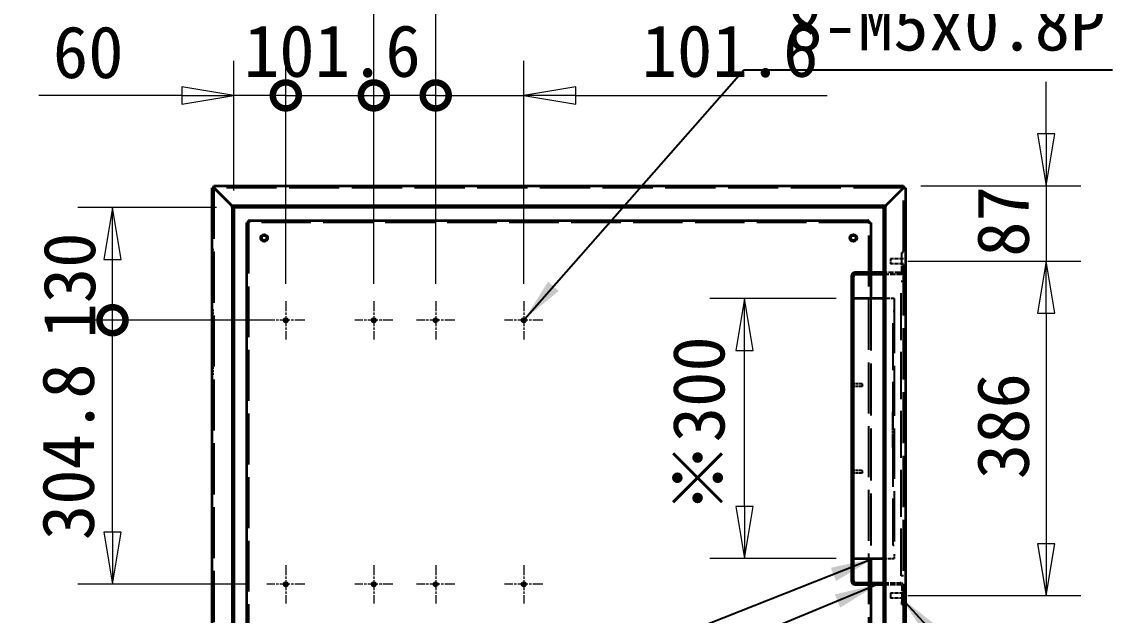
# Model space of a CAD drawing. Header units: millimetres. Extents: x 200 to 5740, y 200 to 4000.
# Drawn here: x 937 to 2188, y 2044 to 2730 of the extents above; entities that cross this region are included whole.
import ezdxf

# ---------------------------------------------------------------- set-up
doc = ezdxf.new("R2010")
doc.units = ezdxf.units.MM
doc.header["$LTSCALE"] = 20
doc.linetypes.add('CHAIN', pattern=[0.3543, 0.2362, -0.0295, 0.0591, -0.0295])
doc.linetypes.add('DASHED', pattern=[0.2067, 0.1654, -0.0413])
for name, color, linetype, lineweight in [('中心標記 (ISO)', 7, 'Continuous', 18), ('可見 (ISO)', 7, 'Continuous', 35), ('標註 (ISO)', 7, 'Continuous', 18), ('符號 (ISO)', 7, 'Continuous', 25), ('隱藏 (ISO)', 7, 'DASHED', 25)]:
    doc.layers.add(name, color=color, linetype=linetype, lineweight=lineweight)
doc.styles.add('註記文字 (JIS)', font='kaiu.ttf')
doc.dimstyles.new('預設 (JIS)', dxfattribs={"dimscale": 20, "dimtxt": 3, "dimasz": 3, "dimexe": 2, "dimexo": 1, "dimgap": 0.8, "dimtad": 1, "dimrnd": 1e-08, "dimdsep": 46, "dimtxsty": '註記文字 (JIS)', "dimblk": 'Filled-1', "dimcen": 0.09, "dimdle": 10, "dimclrd": 256, "dimclre": 256, "dimclrt": 256, "dimadec": 0, "dimazin": 2, "dimtfac": 0.833333, "dimtmove": 0, "dimatfit": 3, "dimfxl": 0, "dimtolj": 1, "dimtzin": 0, "dimlwd": -1, "dimlwe": -1, "dimarcsym": 0})
doc.dimstyles.new('預設 (JIS)$7', dxfattribs={"dimscale": 20, "dimtxt": 3, "dimasz": 2.5, "dimexe": 2, "dimexo": 1, "dimgap": 0.8, "dimtad": 1, "dimrnd": 1e-08, "dimdsep": 46, "dimtxsty": '註記文字 (JIS)', "dimblk": 'Filled-1', "dimcen": 0.09, "dimdle": 10, "dimclrd": 256, "dimclre": 256, "dimclrt": 256, "dimadec": 0, "dimazin": 2, "dimtfac": 0.833333, "dimtmove": 0, "dimatfit": 3, "dimfxl": 0, "dimtolj": 1, "dimtzin": 0, "dimlwd": -1, "dimlwe": -1, "dimarcsym": 0})

# ---------------------------------------------------------------- blocks, each defined once
blk = doc.blocks.new('_DotSmall')
at = {"color": 0, "linetype": 'ByBlock', "const_width": 0.5}
blk.add_lwpolyline([(-0.0625, 0, 1), (0.0625, 0, 1)], format="xyb", close=True, dxfattribs=at)
blk = doc.blocks.new('Filled-1')
at = {"color": 0}
for p, q in [((0, 0), (-1, 0.167)), ((-1, 0.167), (-1, -0.167)), ((-1, 0), (0, 0)), ((-1, -0.167), (0, 0))]:
    blk.add_line(p, q, dxfattribs=at)
at = {"color": 0, "flags": 128}
blk.add_lwpolyline([(-1, -0.167), (0, 0)], dxfattribs=at)
at = {"color": 0}
blk.add_solid([(-1, -0.167), (0, 0), (-1, 0.167), (-1, -0.167)], dxfattribs=at)
blk = doc.blocks.new('*D15')
at = {"layer": 'Defpoints', "color": 0}
for p in [(1241.4, 2644.5), (1181.4, 2514.9), (1241.4, 2407)]:
    blk.add_point(p, dxfattribs=at)
at = {"layer": '標註 (ISO)'}
for p, q in [((1181.4, 2534.9), (1181.4, 2684.5)), ((1241.4, 2427), (1241.4, 2684.5)), ((1121.4, 2644.5), (956.5, 2644.5)), ((1241.4, 2644.5), (1181.4, 2644.5)), ((1241.4, 2644.5), (1361.4, 2644.5))]:
    blk.add_line(p, q, dxfattribs=at)
at = {"layer": '標註 (ISO)', "xscale": 60, "yscale": 60, "zscale": 60}
blk.add_blockref('Filled-1', (1181.4, 2644.5), dxfattribs=at)
at = {"layer": '標註 (ISO)', "xscale": 60, "yscale": 60, "zscale": 60, "rotation": 180}
blk.add_blockref('_DotSmall', (1241.4, 2644.5), dxfattribs=at)
at = {"layer": '標註 (ISO)', "insert": (972.5, 2724.5), "char_height": 60, "attachment_point": 1, "style": '註記文字 (JIS)'}
blk.add_mtext('\\A1;60', dxfattribs=at)
blk = doc.blocks.new('*D17')
at = {"layer": 'Defpoints', "color": 0}
for p in [(1343, 2644.5), (1241.4, 2407), (1343, 2407)]:
    blk.add_point(p, dxfattribs=at)
at = {"layer": '標註 (ISO)'}
for p, q in [((1241.4, 2427), (1241.4, 2684.5)), ((1343, 2427), (1343, 2684.5)), ((1241.4, 2644.5), (1343, 2644.5))]:
    blk.add_line(p, q, dxfattribs=at)
at = {"layer": '標註 (ISO)', "xscale": 60, "yscale": 60, "zscale": 60, "rotation": 180}
blk.add_blockref('_DotSmall', (1241.4, 2644.5), dxfattribs=at)
at = {"layer": '標註 (ISO)', "xscale": 60, "yscale": 60, "zscale": 60}
blk.add_blockref('_DotSmall', (1343, 2644.5), dxfattribs=at)
at = {"layer": '標註 (ISO)', "insert": (1193, 2725.9), "char_height": 60, "attachment_point": 1, "style": '註記文字 (JIS)'}
blk.add_mtext('\\A1;101.6', dxfattribs=at)
blk = doc.blocks.new('*D18')
at = {"layer": 'Defpoints', "color": 0}
for p in [(1414.4, 2804.3), (1343, 2407), (1414.4, 2407)]:
    blk.add_point(p, dxfattribs=at)
at = {"layer": '標註 (ISO)'}
for p, q in [((1343, 2427), (1343, 2844.3)), ((1414.4, 2427), (1414.4, 2844.3)), ((1343, 2804.3), (1414.4, 2804.3))]:
    blk.add_line(p, q, dxfattribs=at)
at = {"layer": '標註 (ISO)', "xscale": 60, "yscale": 60, "zscale": 60, "rotation": 180}
blk.add_blockref('_DotSmall', (1343, 2804.3), dxfattribs=at)
at = {"layer": '標註 (ISO)', "xscale": 60, "yscale": 60, "zscale": 60}
blk.add_blockref('_DotSmall', (1414.4, 2804.3), dxfattribs=at)
at = {"layer": '標註 (ISO)', "insert": (1298.5, 2885.7), "char_height": 60, "attachment_point": 1, "style": '註記文字 (JIS)'}
blk.add_mtext('\\A1;71.4', dxfattribs=at)
blk = doc.blocks.new('*D19')
at = {"layer": 'Defpoints', "color": 0}
for p in [(1516, 2644.5), (1414.4, 2407), (1516, 2407)]:
    blk.add_point(p, dxfattribs=at)
at = {"layer": '標註 (ISO)'}
for p, q in [((1414.4, 2427), (1414.4, 2684.5)), ((1516, 2427), (1516, 2684.5)), ((1414.4, 2644.5), (1354.4, 2644.5)), ((1414.4, 2644.5), (1516, 2644.5)), ((1576, 2644.5), (1866.3, 2644.5))]:
    blk.add_line(p, q, dxfattribs=at)
at = {"layer": '標註 (ISO)', "xscale": 60, "yscale": 60, "zscale": 60}
blk.add_blockref('_DotSmall', (1414.4, 2644.5), dxfattribs=at)
at = {"layer": '標註 (ISO)', "xscale": 60, "yscale": 60, "zscale": 60, "rotation": 180}
blk.add_blockref('Filled-1', (1516, 2644.5), dxfattribs=at)
at = {"layer": '標註 (ISO)', "insert": (1652, 2725.9), "char_height": 60, "attachment_point": 1, "style": '註記文字 (JIS)'}
blk.add_mtext('\\A1;101.6', dxfattribs=at)
blk = doc.blocks.new('*D20')
at = {"layer": 'Defpoints', "color": 0}
for p in [(1041.4, 2385), (1241.4, 2385), (1219.3, 2080.2)]:
    blk.add_point(p, dxfattribs=at)
at = {"layer": '標註 (ISO)'}
for p, q in [((1221.4, 2385), (1001.4, 2385)), ((1041.4, 2140.2), (1041.4, 2385)), ((1199.3, 2080.2), (1001.4, 2080.2))]:
    blk.add_line(p, q, dxfattribs=at)
at = {"layer": '標註 (ISO)', "xscale": 60, "yscale": 60, "zscale": 60}
for name, p, rotation in [('_DotSmall', (1041.4, 2385), 90), ('Filled-1', (1041.4, 2080.2), 270)]:
    blk.add_blockref(name, p, dxfattribs=dict(at, rotation=rotation))
at = {"layer": '標註 (ISO)', "insert": (960, 2131.1), "char_height": 60, "attachment_point": 1, "rotation": 90, "style": '註記文字 (JIS)'}
blk.add_mtext('\\A1;304.8', dxfattribs=at)
blk = doc.blocks.new('*D21')
at = {"layer": 'Defpoints', "color": 0}
for p in [(1041.4, 2515), (1181.5, 2515), (1241.4, 2385)]:
    blk.add_point(p, dxfattribs=at)
at = {"layer": '標註 (ISO)'}
for p, q in [((1161.5, 2515), (1001.4, 2515)), ((1041.4, 2385), (1041.4, 2455)), ((1221.4, 2385), (1001.4, 2385))]:
    blk.add_line(p, q, dxfattribs=at)
at = {"layer": '標註 (ISO)', "xscale": 60, "yscale": 60, "zscale": 60}
for name, p, rotation in [('Filled-1', (1041.4, 2515), 90), ('_DotSmall', (1041.4, 2385), 270)]:
    blk.add_blockref(name, p, dxfattribs=dict(at, rotation=rotation))
at = {"layer": '標註 (ISO)', "insert": (961.4, 2363.8), "char_height": 60, "attachment_point": 1, "rotation": 90, "style": '註記文字 (JIS)'}
blk.add_mtext('\\A1;130', dxfattribs=at)
blk = doc.blocks.new('*D22')
at = {"layer": 'Defpoints', "color": 0}
for p in [(1954.3, 2540), (1939.4, 2453), (2118.9, 2453)]:
    blk.add_point(p, dxfattribs=at)
at = {"layer": '標註 (ISO)'}
for p, q in [((2118.9, 2600), (2118.9, 2660)), ((1974.3, 2540), (2158.9, 2540)), ((2118.9, 2540), (2118.9, 2453)), ((1959.4, 2453), (2158.9, 2453)), ((2118.9, 2393), (2118.9, 2333))]:
    blk.add_line(p, q, dxfattribs=at)
at = {"layer": '標註 (ISO)', "xscale": 60, "yscale": 60, "zscale": 60}
for p, rotation in [((2118.9, 2540), 270), ((2118.9, 2453), 90)]:
    blk.add_blockref('Filled-1', p, dxfattribs=dict(at, rotation=rotation))
at = {"layer": '標註 (ISO)', "insert": (2038.9, 2458.2), "char_height": 60, "attachment_point": 1, "rotation": 90, "style": '註記文字 (JIS)'}
blk.add_mtext('\\A1;87', dxfattribs=at)
blk = doc.blocks.new('*D23')
at = {"layer": 'Defpoints', "color": 0}
for p in [(1939.4, 2453), (1939.4, 2067), (2118.9, 2067)]:
    blk.add_point(p, dxfattribs=at)
at = {"layer": '標註 (ISO)'}
for p, q in [((1959.4, 2453), (2158.9, 2453)), ((2118.9, 2393), (2118.9, 2127)), ((1959.4, 2067), (2158.9, 2067))]:
    blk.add_line(p, q, dxfattribs=at)
at = {"layer": '標註 (ISO)', "xscale": 60, "yscale": 60, "zscale": 60}
for p, rotation in [((2118.9, 2453), 90), ((2118.9, 2067), 270)]:
    blk.add_blockref('Filled-1', p, dxfattribs=dict(at, rotation=rotation))
at = {"layer": '標註 (ISO)', "insert": (2038.9, 2201.4), "char_height": 60, "attachment_point": 1, "rotation": 90, "style": '註記文字 (JIS)'}
blk.add_mtext('\\A1;386', dxfattribs=at)
blk = doc.blocks.new('*D26')
at = {"layer": 'Defpoints', "color": 0}
for p in [(1770.9, 2410), (1896.4, 2410), (1896.4, 2110)]:
    blk.add_point(p, dxfattribs=at)
at = {"layer": '標註 (ISO)'}
for p, q in [((1876.4, 2410), (1730.9, 2410)), ((1770.9, 2170), (1770.9, 2350)), ((1876.4, 2110), (1730.9, 2110))]:
    blk.add_line(p, q, dxfattribs=at)
at = {"layer": '標註 (ISO)', "xscale": 60, "yscale": 60, "zscale": 60}
for p, rotation in [((1770.9, 2410), 90), ((1770.9, 2110), 270)]:
    blk.add_blockref('Filled-1', p, dxfattribs=dict(at, rotation=rotation))
at = {"layer": '標註 (ISO)', "insert": (1687.7, 2162.2), "char_height": 60, "attachment_point": 1, "rotation": 90, "style": '註記文字 (JIS)'}
blk.add_mtext('\\A1;\\f標楷體|b0|i0;\\H59.9909;※300', dxfattribs=at)

msp = doc.modelspace()

# ---------------------------------------------------------------- linework, layer by layer
at = {"layer": '中心標記 (ISO)', "linetype": 'CHAIN', "ltscale": 2.452001}
for p, q in [((1241.388, 2407.029), (1241.388, 2362.895)), ((1342.988, 2407.029), (1342.988, 2362.895)), ((1414.388, 2407.029), (1414.388, 2362.895)), ((1515.988, 2407.029), (1515.988, 2362.895)), ((1263.455, 2384.962), (1219.321, 2384.962)), ((1365.055, 2384.962), (1320.921, 2384.962)), ((1436.455, 2384.962), (1392.321, 2384.962)), ((1538.055, 2384.962), (1493.921, 2384.962)), ((1241.388, 2102.229), (1241.388, 2058.095)), ((1342.988, 2102.229), (1342.988, 2058.095)), ((1414.388, 2102.229), (1414.388, 2058.095)), ((1515.988, 2102.229), (1515.988, 2058.095)), ((1263.455, 2080.162), (1219.321, 2080.162)), ((1365.055, 2080.162), (1320.921, 2080.162)), ((1436.455, 2080.162), (1392.321, 2080.162)), ((1538.055, 2080.162), (1493.921, 2080.162))]:
    msp.add_line(p, q, dxfattribs=at)
at = {"layer": '可見 (ISO)'}
for p, q in [((1156.388, 2537.891), (1158.888, 2537.391)), ((1156.388, 2537.891), (1158.388, 2537.891)), ((1156.388, 842.033), (1156.388, 2537.891)), ((1158.388, 2537.891), (1158.888, 2537.391)), ((1158.959, 2537.462), (1158.459, 2539.962)), ((1158.459, 2537.962), (1158.459, 2539.962)), ((1158.459, 2539.962), (1954.317, 2539.962)), ((1158.459, 2537.962), (1158.959, 2537.462)), ((1158.888, 2537.462), (1158.817, 2537.462)), ((1158.888, 2537.462), (1158.888, 2537.533)), ((1158.888, 2537.391), (1178.888, 2517.391)), ((1178.959, 2517.462), (1158.959, 2537.462)), ((1953.817, 2537.462), (1933.817, 2517.462)), ((1933.888, 2517.391), (1953.888, 2537.391)), ((1954.317, 2539.962), (1953.817, 2537.462)), ((1954.317, 2537.962), (1953.817, 2537.462)), ((1953.888, 2537.391), (1956.388, 2537.891)), ((1954.388, 2537.891), (1953.888, 2537.391)), ((1953.888, 2537.462), (1953.888, 2537.533)), ((1953.888, 2537.462), (1953.959, 2537.462)), ((1954.317, 2539.962), (1954.317, 2537.962)), ((1954.388, 2537.891), (1956.388, 2537.891)), ((1956.388, 2537.891), (1956.388, 842.033)), ((1178.888, 2517.391), (1179.388, 2514.891)), ((1178.888, 2517.391), (1181.388, 2514.891)), ((1181.459, 2516.962), (1178.959, 2517.462)), ((1178.959, 2517.462), (1181.459, 2514.962)), ((1181.459, 2514.962), (1181.459, 2516.962)), ((1931.317, 2516.962), (1181.459, 2516.962)), ((1933.817, 2517.462), (1931.317, 2516.962)), ((1933.817, 2517.462), (1931.317, 2514.962)), ((1931.317, 2514.962), (1931.317, 2516.962)), ((1933.888, 2517.391), (1931.388, 2514.891)), ((1933.388, 2514.891), (1933.888, 2517.391)), ((1181.388, 2514.891), (1179.388, 2514.891)), ((1179.388, 2514.891), (1179.388, 865.033)), ((1181.388, 2514.891), (1181.388, 865.033)), ((1931.317, 2514.962), (1181.459, 2514.962)), ((1931.388, 2514.891), (1933.388, 2514.891)), ((1931.388, 865.033), (1931.388, 2514.891)), ((1933.388, 865.033), (1933.388, 2514.891)), ((1198.388, 2497.891), (1196.388, 2497.891)), ((1196.388, 2497.891), (1196.388, 2497.462)), ((1196.388, 896.962), (1196.388, 2497.462)), ((1198.888, 2497.462), (1196.388, 2497.462)), ((1198.388, 2497.462), (1198.388, 2497.891)), ((1198.888, 2499.962), (1198.459, 2499.962)), ((1198.459, 2497.962), (1198.459, 2499.962)), ((1198.888, 2497.962), (1198.459, 2497.962)), ((1198.888, 2499.962), (1913.888, 2499.962)), ((1198.888, 2499.962), (1198.888, 2497.462)), ((1913.888, 2497.462), (1913.888, 2499.962)), ((1914.317, 2499.962), (1913.888, 2499.962)), ((1913.888, 2497.962), (1914.317, 2497.962)), ((1916.388, 2497.462), (1913.888, 2497.462)), ((1914.317, 2497.962), (1914.317, 2499.962)), ((1914.388, 2497.462), (1914.388, 2497.891)), ((1914.388, 2497.891), (1916.388, 2497.891)), ((1916.388, 2497.462), (1916.388, 2497.891)), ((1916.388, 2497.462), (1916.388, 2439.962)), ((1894.388, 2435.962), (1894.388, 2083.962)), ((1896.388, 2409.962), (1896.388, 2435.962)), ((1931.388, 2439.962), (1898.388, 2439.962)), ((1898.388, 2437.962), (1931.388, 2437.962)), ((1916.388, 2437.962), (1916.388, 2409.962)), ((1896.388, 2404.962), (1896.388, 2409.962)), ((1931.388, 2409.962), (1896.388, 2409.962)), ((1896.388, 2114.962), (1896.388, 2404.962)), ((1896.388, 2109.962), (1896.388, 2114.962)), ((1896.388, 2083.962), (1896.388, 2109.962)), ((1896.388, 2109.962), (1931.388, 2109.962)), ((1916.388, 2109.962), (1916.388, 2081.962)), ((1898.388, 2081.962), (1931.388, 2081.962)), ((1898.388, 2079.962), (1931.388, 2079.962)), ((1916.388, 2079.962), (1916.388, 896.962))]:
    msp.add_line(p, q, dxfattribs=at)
for centre, radius in [((1216.388, 2479.962), 4), ((1216.388, 2479.962), 3), ((1896.388, 2479.962), 4), ((1896.388, 2479.962), 3), ((1241.388, 2384.962), 2.067), ((1342.988, 2384.962), 2.067), ((1414.388, 2384.962), 2.067), ((1515.988, 2384.962), 2.067), ((1241.388, 2080.162), 2.067), ((1342.988, 2080.162), 2.067), ((1414.388, 2080.162), 2.067), ((1515.988, 2080.162), 2.067)]:
    msp.add_circle(centre, radius, dxfattribs=at)
for centre, radius, start, end in [((1898.388, 2435.962), 4, 90, 180), ((1898.388, 2435.962), 2, 90, 180), ((1898.388, 2083.962), 4, 180, 270), ((1898.388, 2083.962), 2, 180, 270)]:
    msp.add_arc(centre, radius, start, end, dxfattribs=at)
at = {"layer": '隱藏 (ISO)', "ltscale": 0.19037}
for p, q in [((1158.388, 2537.462), (1156.388, 2537.462)), ((1158.888, 2537.962), (1158.888, 2539.962)), ((1183.638, 2539.962), (1183.638, 2537.962)), ((1184.388, 2539.962), (1184.388, 2537.962)), ((1189.138, 2539.962), (1189.138, 2537.962)), ((1215.638, 2539.962), (1215.638, 2537.962)), ((1220.388, 2539.962), (1220.388, 2537.962)), ((1221.138, 2539.962), (1221.138, 2537.962)), ((1953.888, 2537.962), (1953.888, 2539.962)), ((1954.388, 2537.462), (1956.388, 2537.462)), ((1158.388, 2466.212), (1156.388, 2466.212)), ((1158.388, 2462.712), (1156.388, 2462.712)), ((1156.388, 2458.962), (1158.388, 2458.962)), ((1954.388, 2462.962), (1952.388, 2462.962)), ((1954.388, 2446.962), (1952.388, 2446.962)), ((1916.388, 2439.962), (1916.388, 2437.962)), ((1956.388, 2409.962), (1954.388, 2409.962)), ((1158.388, 2396.212), (1156.388, 2396.212)), ((1158.388, 2392.712), (1156.388, 2392.712)), ((1156.388, 2329.962), (1158.388, 2329.962)), ((1158.388, 2326.212), (1156.388, 2326.212)), ((1158.388, 2322.712), (1156.388, 2322.712)), ((1896.388, 2312.462), (1894.388, 2312.462)), ((1896.388, 2307.462), (1894.388, 2307.462)), ((1896.388, 2212.462), (1894.388, 2212.462)), ((1896.388, 2207.462), (1894.388, 2207.462)), ((1956.388, 2109.962), (1954.388, 2109.962)), ((1916.388, 2081.962), (1916.388, 2079.962)), ((1954.388, 2072.962), (1952.388, 2072.962)), ((1952.388, 2056.962), (1954.388, 2056.962))]:
    msp.add_line(p, q, dxfattribs=at)
at = {"layer": '隱藏 (ISO)', "ltscale": 17.835749}
for p, q in [((1158.388, 2537.891), (1158.388, 842.033)), ((1954.388, 842.033), (1954.388, 2537.891))]:
    msp.add_line(p, q, dxfattribs=at)
at = {"layer": '隱藏 (ISO)', "ltscale": 0.06794}
for p, q in [((1158.817, 2537.462), (1158.388, 2537.462)), ((1158.888, 2537.533), (1158.888, 2537.962)), ((1953.888, 2537.533), (1953.888, 2537.962)), ((1953.959, 2537.462), (1954.388, 2537.462))]:
    msp.add_line(p, q, dxfattribs=at)
at = {"layer": '隱藏 (ISO)', "ltscale": 17.501398}
msp.add_line((1954.317, 2537.962), (1158.459, 2537.962), dxfattribs=at)
at = {"layer": '隱藏 (ISO)', "ltscale": 17.757401}
for p, q in [((1198.388, 2497.462), (1198.388, 882.462)), ((1914.388, 882.462), (1914.388, 2497.462))]:
    msp.add_line(p, q, dxfattribs=at)
at = {"layer": '隱藏 (ISO)', "ltscale": 17.295597}
msp.add_line((1913.888, 2497.962), (1198.888, 2497.962), dxfattribs=at)
at = {"layer": '隱藏 (ISO)', "ltscale": 0.897467}
for p, q in [((1939.388, 2455.962), (1939.388, 2449.962)), ((1939.388, 2069.962), (1939.388, 2063.962))]:
    msp.add_line(p, q, dxfattribs=at)
at = {"layer": '隱藏 (ISO)', "ltscale": 1.428422}
for p, q in [((1954.388, 2455.962), (1939.388, 2455.962)), ((1954.388, 2449.962), (1939.388, 2449.962)), ((1954.388, 2069.962), (1939.388, 2069.962)), ((1954.388, 2063.962), (1939.388, 2063.962))]:
    msp.add_line(p, q, dxfattribs=at)
at = {"layer": '隱藏 (ISO)', "ltscale": 0.448684}
for p, q in [((1952.388, 2459.962), (1952.388, 2462.962)), ((1952.388, 2056.962), (1952.388, 2059.962))]:
    msp.add_line(p, q, dxfattribs=at)
at = {"layer": '隱藏 (ISO)', "ltscale": 1.714127}
for p, q in [((1952.388, 2441.962), (1952.388, 2459.962)), ((1952.388, 2077.962), (1952.388, 2059.962))]:
    msp.add_line(p, q, dxfattribs=at)
at = {"layer": '隱藏 (ISO)', "ltscale": 1.809362}
for p, q in [((1950.388, 2439.962), (1931.388, 2439.962)), ((1931.388, 2437.962), (1950.388, 2437.962)), ((1931.388, 2081.962), (1950.388, 2081.962)), ((1931.388, 2079.962), (1950.388, 2079.962))]:
    msp.add_line(p, q, dxfattribs=at)
at = {"layer": '隱藏 (ISO)', "ltscale": 16.448959}
msp.add_line((1951.388, 2089.962), (1951.388, 2429.962), dxfattribs=at)
at = {"layer": '隱藏 (ISO)', "ltscale": 0.285604}
for p, q in [((1951.388, 2429.962), (1954.388, 2429.962)), ((1954.388, 2089.962), (1951.388, 2089.962))]:
    msp.add_line(p, q, dxfattribs=at)
at = {"layer": '隱藏 (ISO)', "ltscale": 18.142235}
msp.add_line((1916.388, 2409.962), (1916.388, 2109.962), dxfattribs=at)
at = {"layer": '隱藏 (ISO)', "ltscale": 1.142718}
for p, q in [((1943.388, 2409.962), (1931.388, 2409.962)), ((1931.388, 2109.962), (1943.388, 2109.962))]:
    msp.add_line(p, q, dxfattribs=at)
at = {"layer": '隱藏 (ISO)', "ltscale": 0.747873}
for p, q in [((1943.388, 2409.962), (1943.388, 2404.962)), ((1943.388, 2114.962), (1943.388, 2109.962))]:
    msp.add_line(p, q, dxfattribs=at)
at = {"layer": '隱藏 (ISO)', "ltscale": 17.537495}
msp.add_line((1943.388, 2404.962), (1943.388, 2114.962), dxfattribs=at)
at = {"layer": '隱藏 (ISO)', "ltscale": 16.328012}
msp.add_line((1942.388, 2124.962), (1942.388, 2394.962), dxfattribs=at)
at = {"layer": '隱藏 (ISO)', "ltscale": 0.095135}
for p, q in [((1943.388, 2394.962), (1942.388, 2394.962)), ((1943.388, 2124.962), (1942.388, 2124.962))]:
    msp.add_line(p, q, dxfattribs=at)
at = {"layer": '隱藏 (ISO)', "ltscale": 0.952248}
for p, q in [((1906.388, 2311.583), (1896.388, 2311.583)), ((1906.388, 2308.341), (1896.388, 2308.341)), ((1906.388, 2211.583), (1896.388, 2211.583)), ((1906.388, 2208.341), (1896.388, 2208.341))]:
    msp.add_line(p, q, dxfattribs=at)
at = {"layer": '隱藏 (ISO)', "ltscale": 0.484885}
for p, q in [((1906.388, 2311.583), (1906.388, 2308.341)), ((1906.388, 2211.583), (1906.388, 2208.341))]:
    msp.add_line(p, q, dxfattribs=at)
at = {"layer": '隱藏 (ISO)', "ltscale": 0.18}
for p, q in [((1907.362, 2309.962), (1906.388, 2311.583)), ((1907.362, 2309.962), (1906.388, 2308.341)), ((1907.362, 2209.962), (1906.388, 2211.583)), ((1907.362, 2209.962), (1906.388, 2208.341))]:
    msp.add_line(p, q, dxfattribs=at)
at = {"layer": '隱藏 (ISO)', "ltscale": 0.047517}
for p, q in [((1941.888, 2279.267), (1942.388, 2279.267)), ((1941.888, 2278.984), (1942.388, 2278.984)), ((1941.888, 2278.829), (1942.388, 2278.829)), ((1941.888, 2278.391), (1942.388, 2278.391)), ((1941.888, 2278.082), (1942.388, 2278.082)), ((1941.888, 2277.979), (1942.388, 2277.979)), ((1941.888, 2277.565), (1942.388, 2277.565)), ((1941.888, 2277.439), (1942.388, 2277.439)), ((1941.888, 2277.371), (1942.388, 2277.371)), ((1941.888, 2277.361), (1942.388, 2277.361)), ((1941.888, 2277.336), (1942.388, 2277.336)), ((1941.888, 2277.006), (1942.388, 2277.006)), ((1941.888, 2276.86), (1942.388, 2276.86)), ((1941.888, 2276.537), (1942.388, 2276.537)), ((1941.888, 2276.357), (1942.388, 2276.357)), ((1941.888, 2276.177), (1942.388, 2276.177)), ((1941.888, 2276.125), (1942.388, 2276.125)), ((1941.888, 2275.971), (1942.388, 2275.971)), ((1941.888, 2275.961), (1942.388, 2275.961)), ((1941.888, 2275.945), (1942.388, 2275.945)), ((1941.888, 2275.842), (1942.388, 2275.842)), ((1941.888, 2275.596), (1942.388, 2275.596)), ((1941.888, 2275.061), (1942.388, 2275.061)), ((1941.888, 2274.992), (1942.388, 2274.992)), ((1941.888, 2274.786), (1942.388, 2274.786)), ((1941.888, 2274.349), (1942.388, 2274.349)), ((1941.888, 2274.194), (1942.388, 2274.194)), ((1941.888, 2273.506), (1942.388, 2273.506)), ((1941.888, 2273.384), (1942.388, 2273.384)), ((1941.888, 2272.829), (1942.388, 2272.829)), ((1941.888, 2272.803), (1942.388, 2272.803)), ((1941.888, 2272.726), (1942.388, 2272.726)), ((1941.888, 2272.597), (1942.388, 2272.597)), ((1941.888, 2272.572), (1942.388, 2272.572)), ((1941.888, 2271.851), (1942.388, 2271.851)), ((1941.888, 2271.799), (1942.388, 2271.799)), ((1941.888, 2271.779), (1942.388, 2271.779)), ((1941.888, 2271.731), (1942.388, 2271.731)), ((1941.888, 2271.567), (1942.388, 2271.567)), ((1941.888, 2271.336), (1942.388, 2271.336)), ((1941.888, 2271.258), (1942.388, 2271.258)), ((1941.888, 2270.783), (1942.388, 2270.783)), ((1941.888, 2270.692), (1942.388, 2270.692)), ((1941.888, 2270.612), (1942.388, 2270.612)), ((1941.888, 2269.956), (1942.388, 2269.956)), ((1941.888, 2269.791), (1942.388, 2269.791)), ((1941.888, 2269.688), (1942.388, 2269.688)), ((1941.888, 2269.662), (1942.388, 2269.662)), ((1941.888, 2268.838), (1942.388, 2268.838)), ((1941.888, 2268.761), (1942.388, 2268.761)), ((1941.888, 2268.426), (1942.388, 2268.426)), ((1941.888, 2267.808), (1942.388, 2267.808)), ((1941.888, 2267.756), (1942.388, 2267.756)), ((1941.888, 2267.653), (1942.388, 2267.653)), ((1941.888, 2267.602), (1942.388, 2267.602)), ((1941.888, 2267.063), (1942.388, 2267.063)), ((1941.888, 2266.577), (1942.388, 2266.577)), ((1941.888, 2266.34), (1942.388, 2266.34)), ((1941.888, 2266.263), (1942.388, 2266.263)), ((1941.888, 2266.211), (1942.388, 2266.211)), ((1941.888, 2266.185), (1942.388, 2266.185)), ((1941.888, 2266.134), (1942.388, 2266.134)), ((1941.888, 2266.108), (1942.388, 2266.108)), ((1941.888, 2265.773), (1942.388, 2265.773)), ((1941.888, 2265.459), (1942.388, 2265.459)), ((1941.888, 2265.288), (1942.388, 2265.288)), ((1941.888, 2265.233), (1942.388, 2265.233)), ((1941.888, 2264.203), (1942.388, 2264.203)), ((1941.888, 2263.482), (1942.388, 2263.482)), ((1941.888, 2263.327), (1942.388, 2263.327)), ((1941.888, 2261.937), (1942.388, 2261.937)), ((1941.888, 2261.885), (1942.388, 2261.885)), ((1941.888, 2261.782), (1942.388, 2261.782)), ((1941.888, 2261.628), (1942.388, 2261.628)), ((1941.888, 2261.447), (1942.388, 2261.447)), ((1941.888, 2260.778), (1942.388, 2260.778)), ((1941.888, 2260.572), (1942.388, 2260.572)), ((1941.888, 2260.134), (1942.388, 2260.134)), ((1941.888, 2259.542), (1942.388, 2259.542)), ((1941.888, 2259.464), (1942.388, 2259.464)), ((1941.888, 2259.454), (1942.388, 2259.454)), ((1941.888, 2259.387), (1942.388, 2259.387)), ((1941.888, 2259.284), (1942.388, 2259.284)), ((1941.888, 2257.585), (1942.388, 2257.585)), ((1941.888, 2257.533), (1942.388, 2257.533)), ((1941.888, 2256.709), (1942.388, 2256.709)), ((1941.888, 2256.536), (1942.388, 2256.536)), ((1941.888, 2256.22), (1942.388, 2256.22)), ((1941.888, 2255.977), (1942.388, 2255.977)), ((1941.888, 2254.752), (1942.388, 2254.752)), ((1941.888, 2253.928), (1942.388, 2253.928)), ((1941.888, 2253.645), (1942.388, 2253.645)), ((1941.888, 2253.57), (1942.388, 2253.57)), ((1941.888, 2253.413), (1942.388, 2253.413)), ((1941.888, 2253.352), (1942.388, 2253.352)), ((1941.888, 2253.052), (1942.388, 2253.052)), ((1941.888, 2252.924), (1942.388, 2252.924)), ((1941.888, 2252.719), (1942.388, 2252.719)), ((1941.888, 2252.615), (1942.388, 2252.615)), ((1941.888, 2252.589), (1942.388, 2252.589)), ((1941.888, 2252.537), (1942.388, 2252.537)), ((1941.888, 2252.525), (1942.388, 2252.525)), ((1941.888, 2252.16), (1942.388, 2252.16)), ((1941.888, 2252.1), (1942.388, 2252.1)), ((1941.888, 2252.048), (1942.388, 2252.048)), ((1941.888, 2252.022), (1942.388, 2252.022)), ((1941.888, 2251.971), (1942.388, 2251.971)), ((1941.888, 2251.917), (1942.388, 2251.917)), ((1941.888, 2251.577), (1942.388, 2251.577)), ((1941.888, 2251.533), (1942.388, 2251.533)), ((1941.888, 2250.941), (1942.388, 2250.941)), ((1941.888, 2250.483), (1942.388, 2250.483)), ((1941.888, 2250.4), (1942.388, 2250.4)), ((1941.888, 2250.271), (1942.388, 2250.271)), ((1941.888, 2250.264), (1942.388, 2250.264)), ((1941.888, 2250.246), (1942.388, 2250.246)), ((1941.888, 2249.756), (1942.388, 2249.756)), ((1941.888, 2249.705), (1942.388, 2249.705)), ((1941.888, 2249.705), (1942.388, 2249.705)), ((1941.888, 2249.396), (1942.388, 2249.396)), ((1941.888, 2249.365), (1942.388, 2249.365)), ((1941.888, 2249.121), (1942.388, 2249.121)), ((1941.888, 2249.009), (1942.388, 2249.009)), ((1941.888, 2248.726), (1942.388, 2248.726)), ((1941.888, 2248.16), (1942.388, 2248.16)), ((1941.888, 2248.057), (1942.388, 2248.057)), ((1941.888, 2247.979), (1942.388, 2247.979)), ((1941.888, 2247.902), (1942.388, 2247.902)), ((1941.888, 2247.284), (1942.388, 2247.284)), ((1941.888, 2247.104), (1942.388, 2247.104)), ((1941.888, 2247.052), (1942.388, 2247.052)), ((1941.888, 2246.743), (1942.388, 2246.743)), ((1941.888, 2246.46), (1942.388, 2246.46)), ((1941.888, 2246.28), (1942.388, 2246.28)), ((1941.888, 2246.228), (1942.388, 2246.228)), ((1941.888, 2246.203), (1942.388, 2246.203)), ((1941.888, 2246.074), (1942.388, 2246.074)), ((1941.888, 2245.997), (1942.388, 2245.997)), ((1941.888, 2245.842), (1942.388, 2245.842)), ((1941.888, 2245.739), (1942.388, 2245.739)), ((1941.888, 2245.636), (1942.388, 2245.636)), ((1941.888, 2245.559), (1942.388, 2245.559)), ((1941.888, 2244.374), (1942.388, 2244.374)), ((1941.888, 2244.323), (1942.388, 2244.323)), ((1941.888, 2244.246), (1942.388, 2244.246)), ((1941.888, 2244.117), (1942.388, 2244.117)), ((1941.888, 2243.481), (1942.388, 2243.481)), ((1941.888, 2243.117), (1942.388, 2243.117)), ((1941.888, 2242.873), (1942.388, 2242.873)), ((1941.888, 2242.557), (1942.388, 2242.557)), ((1941.888, 2241.998), (1942.388, 2241.998)), ((1941.888, 2241.269), (1942.388, 2241.269)), ((1941.888, 2241.147), (1942.388, 2241.147)), ((1941.888, 2240.296), (1942.388, 2240.296)), ((1941.888, 2240.224), (1942.388, 2240.224)), ((1941.888, 2239.786), (1942.388, 2239.786)), ((1941.888, 2238.133), (1942.388, 2238.133)), ((1941.888, 2237.938), (1942.388, 2237.938))]:
    msp.add_line(p, q, dxfattribs=at)
at = {"layer": '隱藏 (ISO)', "ltscale": 0.068139}
msp.add_line((1941.888, 2278.984), (1941.888, 2279.267), dxfattribs=at)
at = {"layer": '隱藏 (ISO)', "ltscale": 0.156862}
msp.add_line((1941.888, 2277.336), (1941.888, 2278.984), dxfattribs=at)
at = {"layer": '隱藏 (ISO)', "ltscale": 0.182435}
msp.add_line((1941.888, 2276.357), (1941.888, 2277.336), dxfattribs=at)
at = {"layer": '隱藏 (ISO)', "ltscale": 0.506639}
msp.add_line((1941.888, 2271.851), (1941.888, 2276.357), dxfattribs=at)
at = {"layer": '隱藏 (ISO)', "ltscale": 0.741595}
msp.add_line((1941.888, 2267.756), (1941.888, 2271.851), dxfattribs=at)
at = {"layer": '隱藏 (ISO)', "ltscale": 0.207993}
msp.add_line((1941.888, 2266.211), (1941.888, 2267.756), dxfattribs=at)
at = {"layer": '隱藏 (ISO)', "ltscale": 0.004188}
msp.add_line((1941.888, 2266.185), (1941.888, 2266.211), dxfattribs=at)
at = {"layer": '隱藏 (ISO)', "ltscale": 0.008899}
msp.add_line((1941.888, 2266.134), (1941.888, 2266.185), dxfattribs=at)
at = {"layer": '隱藏 (ISO)', "ltscale": 0.085734}
msp.add_line((1941.888, 2265.233), (1941.888, 2266.134), dxfattribs=at)
at = {"layer": '隱藏 (ISO)', "ltscale": 0.566404}
msp.add_line((1941.888, 2259.284), (1941.888, 2265.233), dxfattribs=at)
at = {"layer": '隱藏 (ISO)', "ltscale": 0.738072}
msp.add_line((1941.888, 2251.533), (1941.888, 2259.284), dxfattribs=at)
at = {"layer": '隱藏 (ISO)', "ltscale": 0.421713}
msp.add_line((1941.888, 2247.104), (1941.888, 2251.533), dxfattribs=at)
at = {"layer": '隱藏 (ISO)', "ltscale": 1.360992}
msp.add_line((1941.888, 2246.28), (1941.888, 2247.104), dxfattribs=at)
at = {"layer": '隱藏 (ISO)', "ltscale": 0.19308}
msp.add_line((1941.888, 2244.374), (1941.888, 2246.28), dxfattribs=at)
at = {"layer": '隱藏 (ISO)', "ltscale": 0.012162}
for p, q in [((1941.888, 2244.246), (1941.888, 2244.374)), ((1941.888, 2244.117), (1941.888, 2244.246))]:
    msp.add_line(p, q, dxfattribs=at)
at = {"layer": '隱藏 (ISO)', "ltscale": 0.714358}
msp.add_line((1941.888, 2237.938), (1941.888, 2244.112), dxfattribs=at)
at = {"layer": '隱藏 (ISO)', "ltscale": 0.598278}
for centre, start, end in [((1950.388, 2441.962), 270, 0), ((1950.388, 2077.962), 0, 90)]:
    msp.add_arc(centre, 4, start, end, dxfattribs=at)
at = {"layer": '隱藏 (ISO)', "ltscale": 0.299089}
for centre, start, end in [((1950.388, 2441.962), 270, 0), ((1950.388, 2077.962), 0, 90)]:
    msp.add_arc(centre, 2, start, end, dxfattribs=at)

# ---------------------------------------------------------------- texts
at = {"layer": '符號 (ISO)', "insert": (1820.017, 2756.336), "char_height": 59.9909, "width": 369.31552, "attachment_point": 1, "line_spacing_factor": 0.524921, "style": '註記文字 (JIS)'}
msp.add_mtext('8-M5x0.8P', dxfattribs=at)

# ---------------------------------------------------------------- dimensions: what is measured, and where the dimension line sits
at = {"layer": '標註 (ISO)'}
for base, p1, p2, angle, override, picture, middle in [((1414.388, 2804.343), (1342.988, 2407.029), (1414.388, 2407.029), 180, {"dimgap": 0.8, "dimdec": 2, "dimblk1": 'DotSmall', "dimblk2": 'DotSmall', "dimsah": 1, "dimdle": 0, "dimtol": 0, "dimlim": 0, "dimtp": 0, "dimtm": 0, "dimtdec": 2, "dimtofl": 1, "dimatfit": 1}, '*D18', (1378.688, 2804.343)), ((1241.388, 2644.48), (1181.388, 2514.891), (1241.388, 2407.029), 180, {"dimgap": 0.8, "dimdec": 2, "dimblk1": 'Filled-1', "dimblk2": 'DotSmall', "dimsah": 1, "dimdle": 0, "dimtol": 0, "dimlim": 0, "dimtp": 0, "dimtm": 0, "dimtdec": 2, "dimtofl": 1, "dimatfit": 1}, '*D15', (1008.924, 2644.48)), ((1342.988, 2644.48), (1241.388, 2407.029), (1342.988, 2407.029), 180, {"dimgap": 0.8, "dimdec": 2, "dimblk1": 'DotSmall', "dimblk2": 'DotSmall', "dimsah": 1, "dimdle": 0, "dimtol": 0, "dimlim": 0, "dimtp": 0, "dimtm": 0, "dimtdec": 2, "dimtofl": 1, "dimatfit": 1}, '*D17', (1292.188, 2644.48)), ((1515.988, 2644.48), (1414.388, 2407.029), (1515.988, 2407.029), 180, {"dimgap": 0.8, "dimdec": 2, "dimblk1": 'DotSmall', "dimblk2": 'Filled-1', "dimsah": 1, "dimdle": 0, "dimtol": 0, "dimlim": 0, "dimtp": 0, "dimtm": 0, "dimtdec": 2, "dimtofl": 1, "dimatfit": 1}, '*D19', (1751.146, 2644.48)), ((2118.916, 2452.962), (1954.317, 2539.962), (1939.388, 2452.962), 270, {"dimgap": 0.8, "dimdec": 2, "dimtol": 0, "dimlim": 0, "dimtp": 0, "dimtm": 0, "dimtdec": 2, "dimtofl": 1, "dimatfit": 1}, '*D22', (2118.916, 2496.462)), ((1041.388, 2514.962), (1241.388, 2384.962), (1181.459, 2514.962), 90, {"dimgap": 0.8, "dimdec": 2, "dimblk1": 'DotSmall', "dimblk2": 'Filled-1', "dimsah": 1, "dimdle": 0, "dimtol": 0, "dimlim": 0, "dimtp": 0, "dimtm": 0, "dimtdec": 2, "dimtofl": 1, "dimatfit": 1}, '*D21', (1041.388, 2419.962)), ((2118.916, 2066.962), (1939.388, 2452.962), (1939.388, 2066.962), 90, {"dimgap": 0.8, "dimdec": 2, "dimtol": 0, "dimlim": 0, "dimtp": 0, "dimtm": 0, "dimtdec": 2, "dimtofl": 0, "dimatfit": 1}, '*D23', (2118.916, 2259.962)), ((1041.388, 2384.962), (1219.321, 2080.162), (1241.388, 2384.962), 90, {"dimgap": 0.8, "dimdec": 2, "dimblk1": 'Filled-1', "dimblk2": 'DotSmall', "dimsah": 1, "dimdle": 0, "dimtol": 0, "dimlim": 0, "dimtp": 0, "dimtm": 0, "dimtdec": 2, "dimtofl": 0, "dimatfit": 1}, '*D20', (1041.388, 2232.362))]:
    dim = msp.add_linear_dim(base=base, p1=p1, p2=p2, angle=angle, dimstyle='預設 (JIS)', override=override, dxfattribs=at)
    dim.commit()
    dim.dimension.update_dxf_attribs({"geometry": picture, "text_midpoint": middle, "dimtype": 160})
dim = msp.add_linear_dim(base=(1770.94, 2409.962), p1=(1896.388, 2109.962), p2=(1896.388, 2409.962), angle=270, text='\\f標楷體|b0|i0;\\H59.9909;※<>', dimstyle='預設 (JIS)', override={"dimgap": 0.8, "dimdec": 2, "dimtol": 0, "dimlim": 0, "dimtp": 0, "dimtm": 0, "dimtdec": 2, "dimtofl": 0, "dimatfit": 1}, dxfattribs=at)
dim.commit()
dim.dimension.update_dxf_attribs({"geometry": '*D26', "text_midpoint": (1770.94, 2259.962), "dimtype": 160})

# ---------------------------------------------------------------- leaders
at = {"layer": '符號 (ISO)', "annotation_type": 0, "has_hookline": 1}
for points, hookline_direction, text_width in [([(1517.269, 2386.584), (1770.017, 2674.156), (1820.017, 2674.156)], 0, 375.523), ([(1919.888, 2109.962), (1116.768, 1792.266), (1066.768, 1792.266)], 1, 242.532), ([(1924.388, 2079.962), (1124.808, 1749.092), (1074.808, 1749.092)], 1, 488.959), ([(1951.926, 2063.962), (2210.805, 1783.575), (2260.805, 1783.575)], 0, 649.708)]:
    msp.add_leader(points, dimstyle='預設 (JIS)$7', override={"dimgap": 0, "dimtad": 1}, dxfattribs=dict(at, hookline_direction=hookline_direction, text_width=text_width))

doc.saveas('drawing.dxf')
